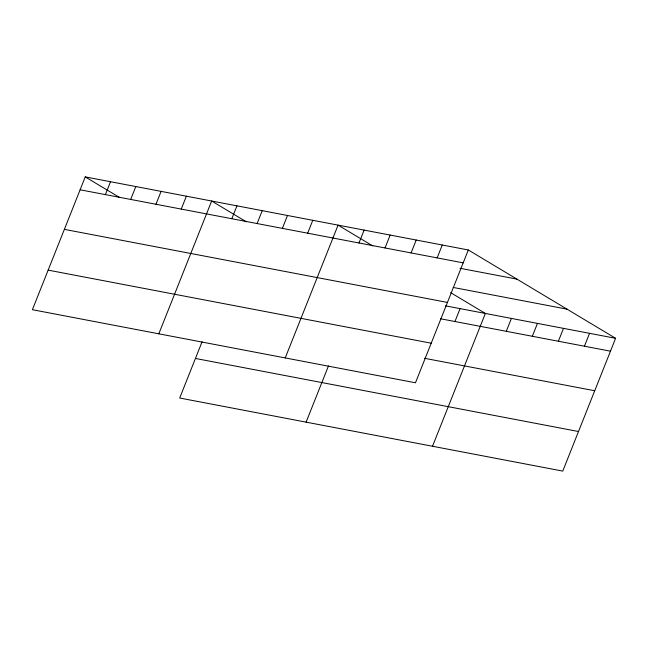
<?xml version="1.0" encoding="UTF-8"?>
<svg xmlns="http://www.w3.org/2000/svg" width="648" height="648" viewBox="0 0 648 648"><rect width="100%" height="100%" fill="white"/><g stroke="black" fill="none" stroke-linecap="round" stroke-linejoin="round"><path stroke-width="0.97" d="M468.31 249.974L85.244 176.904L32.4 309.704L415.465 382.774L468.31 249.974L615.6 338.296L562.756 471.096L179.69 398.026L202.079 341.771M105.397 194.611L110.525 181.732M130.685 199.438L135.813 186.551M155.966 204.258L161.093 191.379M181.246 209.077L186.373 196.198M158.809 333.817L211.653 201.018L246.378 221.835M231.814 218.724L236.941 205.845M257.094 223.544L262.221 210.665M282.374 228.371L287.501 215.484M307.662 233.191L312.781 220.312M285.225 357.931L338.07 225.131L372.786 245.948M358.992 242.984L364.119 230.105M306.099 422.14L328.487 365.885M385.042 247.949L390.161 235.07M411.083 252.923L416.21 240.035M437.133 257.888L442.26 245.009M454.953 321.513L460.072 308.634M432.516 446.253L485.36 313.454L450.644 292.637M506.282 331.306L511.41 318.427M532.332 336.272L537.451 323.393M558.374 341.245L563.501 328.358M584.423 346.21L589.55 333.331M80.117 189.791L463.182 262.861M459.991 268.264L516.918 279.126M453.155 287.437L566.992 309.153M64.371 229.36L447.436 302.43M445.492 305.848L615.6 338.296M440.365 318.735L610.473 351.184M48.146 270.127L431.212 343.197M424.618 358.304L594.726 390.752M195.437 358.449L578.502 431.519M85.244 176.904L119.094 197.203"/></g></svg>
